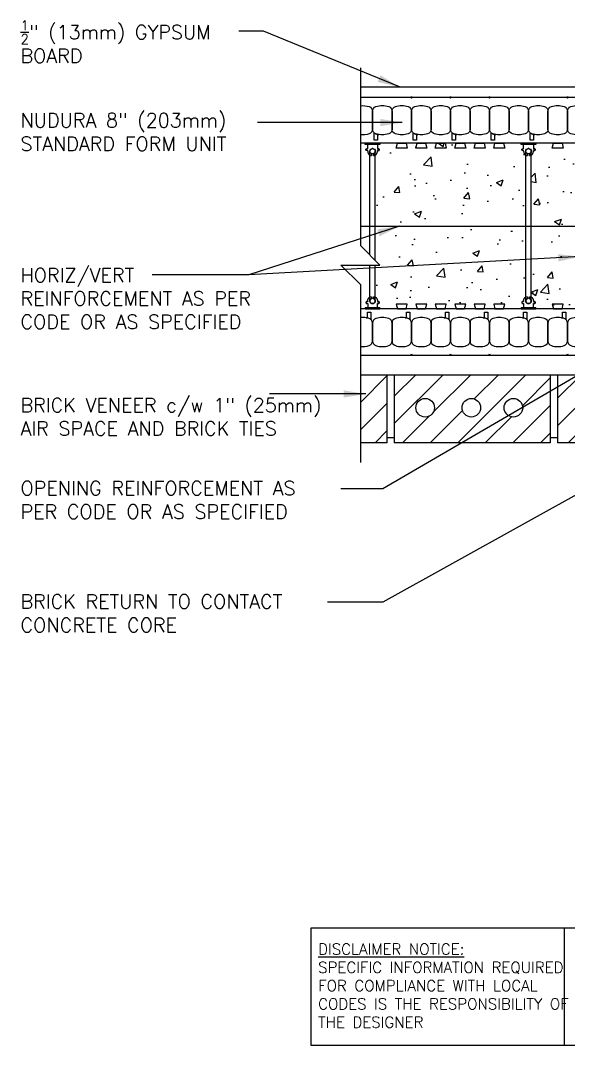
# Model space of a CAD drawing. Header units: inches. Extents: x 2870.9 to 2928.1, y 413.8 to 470.3.
# Drawn here: x 2870.9 to 2899, y 413.8 to 466.4 of the extents above; entities that cross this region are included whole.
import ezdxf

# ---------------------------------------------------------------- set-up
doc = ezdxf.new("R2010")
doc.units = ezdxf.units.IN
doc.header["$LTSCALE"] = 0.5
doc.header["$MEASUREMENT"] = 0
doc.layers.get('0').update_dxf_attribs({"linetype": 'CONTINUOUS'})
for name, color, linetype in [('HATCH', 12, 'CONTINUOUS'), ('LINE18', 9, 'CONTINUOUS'), ('line25', 2, 'CONTINUOUS'), ('LINE50', 5, 'CONTINUOUS'), ('LINE65', 3, 'CONTINUOUS'), ('LINE9', 9, 'CONTINUOUS'), ('TEXT', 4, 'CONTINUOUS')]:
    doc.layers.add(name, color=color, linetype=linetype)
doc.styles.add('DIM', font='romans.shx', dxfattribs={"width": 0.7})
doc.styles.get("Standard").update_dxf_attribs({"font": 'romans.shx'})
doc.dimstyles.new('ext_12', dxfattribs={"dimscale": 12, "dimtxt": 0.09375, "dimasz": 0.09375, "dimexe": 0.09375, "dimexo": 0.0625, "dimgap": 0.0625, "dimtad": 1, "dimdec": 1, "dimzin": 3, "dimdsep": 46, "dimlunit": 4, "dimtxsty": 'DIM', "dimcen": 0.09, "dimdle": 0.09375, "dimclrt": 4, "dimadec": 0, "dimazin": 0, "dimtfac": 1, "dimtdec": 1, "dimtmove": 2, "dimatfit": 3, "dimfxl": 0, "dimfrac": 2, "dimtolj": 1, "dimtzin": 0, "dimarcsym": 0})

# ---------------------------------------------------------------- blocks, each defined once
blk = doc.blocks.new('Connector')
blk.add_point((0.271, 0))
at = {"layer": 'LINE9'}
for p, q in [((0, 0.375), (0, -0.375)), ((0.062, -0.375), (0.062, 0.375)), ((0.281, 0.25), (0.062, 0.25))]:
    blk.add_line(p, q, dxfattribs=at)
for points, weights in [([(0.007, 0.375), (0.004, 0.375), (0, 0.375)], [1, 0.972587069138, 0.950305488115]), ([(0.327, 0.343), (0.308, 0.343), (0.281, 0.317), (0.281, 0.297)], [1, 0.85355339, 0.85355339, 1]), ([(0.328, 0.343), (0.327, 0.343), (0.327, 0.343)], [1, 0.70710678, 1]), ([(0.375, 0.297), (0.375, 0.317), (0.348, 0.343), (0.329, 0.343)], [1, 0.85355339, 0.85355339, 1]), ([(0.406, 0.25), (0.546, 0.25), (0.619, 0.131)], [0.958404415409, 0.794674173519, 0.864651571113]), ([(0.619, 0.052), (0.612, 0.049), (0.604, 0.049)], [0.83615024178, 0.892081430621, 1]), ([(0, -0.375), (0.004, -0.375), (0.007, -0.375)], [0.950305488115, 0.972587069138, 1]), ([(0.281, -0.297), (0.281, -0.317), (0.308, -0.343), (0.327, -0.343)], [1, 0.85355339, 0.85355339, 1]), ([(0.327, -0.343), (0.281, -0.343), (0.281, -0.297)], [1, 0.70710678, 1]), ([(0.329, -0.343), (0.348, -0.343), (0.375, -0.317), (0.375, -0.297)], [1, 0.85355339, 0.85355339, 1]), ([(0.375, -0.297), (0.375, -0.343), (0.329, -0.343)], [1, 0.70710678, 1]), ([(0.619, -0.131), (0.546, -0.25), (0.406, -0.25)], [0.864651574428, 0.794674169686, 0.958404415195]), ([(0.604, -0.049), (0.612, -0.049), (0.619, -0.052)], [1, 0.89208144177, 0.836150253337])]:
    blk.add_rational_spline(points, weights, degree=2, dxfattribs=at)
for points, degree in [([(0, 0.375), (0.002, 0.375), (0.005, 0.375), (0.007, 0.375)], 3), ([(0.007, 0.375), (0.021, 0.375), (0.051, 0.375), (0.062, 0.375), (0.062, 0.375)], 3), ([(0.281, 0.25), (0.281, 0.297)], 1), ([(0.327, 0.343), (0.327, 0.343), (0.328, 0.343), (0.328, 0.343)], 3), ([(0.328, 0.343), (0.329, 0.343), (0.329, 0.343), (0.329, 0.343)], 3), ([(0.375, 0.25), (0.375, 0.297)], 1), ([(0.406, 0.25), (0.375, 0.25)], 1), ([(0.604, 0.049), (0.532, 0.049)], 1), ([(0.604, 0.049), (0.609, 0.049), (0.614, 0.05), (0.619, 0.052)], 3), ([(0.619, 0.131), (0.619, 0.052)], 1), ([(0.007, -0.375), (0.005, -0.375), (0.002, -0.375), (0, -0.375)], 3), ([(0.062, -0.375), (0.062, -0.375), (0.051, -0.375), (0.021, -0.375), (0.007, -0.375)], 3), ([(0.062, -0.25), (0.281, -0.25)], 1), ([(0.281, -0.297), (0.281, -0.25)], 1), ([(0.281, -0.25), (0.281, -0.297)], 1), ([(0.328, -0.343), (0.328, -0.343), (0.327, -0.343), (0.327, -0.343)], 3), ([(0.329, -0.343), (0.329, -0.343), (0.329, -0.343), (0.328, -0.343)], 3), ([(0.375, -0.25), (0.375, -0.297)], 1), ([(0.375, -0.297), (0.375, -0.25)], 1), ([(0.406, -0.25), (0.375, -0.25)], 1), ([(0.532, -0.049), (0.604, -0.049)], 1), ([(0.604, -0.049), (0.58, -0.049), (0.556, -0.049), (0.532, -0.049)], 3), ([(0.619, -0.052), (0.614, -0.05), (0.609, -0.049), (0.604, -0.049)], 3), ([(0.619, -0.052), (0.619, -0.131)], 1)]:
    blk.add_open_spline(points, degree=degree, dxfattribs=at)
for points, weights, knots in [([(0.062, 0.375), (0.062, 0.375), (0.046, 0.375), (0.03, 0.375), (0.007, 0.375)], [0.868718858569, 0.861102746415, 1, 0.861102734288, 0.868718859898], [0, 0, 0, 0.5, 0.5, 1, 1, 1]), ([(0.532, 0.049), (0.472, 0.203), (0.333, 0.113), (0.157, 0), (0.333, -0.113), (0.472, -0.203), (0.532, -0.049)], [0.899508922286, 0.599718215298, 1, 0.54226024, 1, 0.599718224335, 0.899508908749], [0, 0, 0, 0.318112, 0.318112, 0.681888, 0.681888, 1, 1, 1]), ([(0.007, -0.375), (0.03, -0.375), (0.046, -0.375), (0.062, -0.375), (0.062, -0.375)], [0.868718859319, 0.861102739573, 1, 0.861102742958, 0.868718858948], [0, 0, 0, 0.5, 0.5, 1, 1, 1])]:
    blk.add_rational_spline(points, weights, degree=2, knots=knots, dxfattribs=at)
for points in [[(0.406, 0.25), (0.406, 0.25), (0.406, 0.25), (0.406, 0.25), (0.406, 0.25), (0.406, 0.25), (0.406, 0.25)], [(0.406, 0.25), (0.406, 0.25), (0.406, 0.25), (0.406, 0.25), (0.406, 0.25), (0.406, 0.25), (0.406, 0.25)], [(0.406, 0.25), (0.406, 0.25), (0.406, 0.25), (0.406, 0.25), (0.406, 0.25), (0.406, 0.25), (0.406, 0.25)], [(0.406, 0.25), (0.406, 0.25), (0.406, 0.25), (0.406, 0.25), (0.406, 0.25), (0.406, 0.25), (0.406, 0.25)], [(0.406, 0.25), (0.406, 0.25), (0.406, 0.25), (0.406, 0.25), (0.406, 0.25), (0.406, 0.25), (0.406, 0.25)], [(0.406, 0.25), (0.406, 0.25), (0.406, 0.25), (0.406, 0.25), (0.406, 0.25), (0.406, 0.25), (0.406, 0.25)], [(0.406, 0.25), (0.406, 0.25), (0.406, 0.25), (0.406, 0.25), (0.406, 0.25), (0.406, 0.25), (0.406, 0.25)], [(0.406, 0.25), (0.406, 0.25), (0.406, 0.25), (0.406, 0.25), (0.406, 0.25), (0.406, 0.25), (0.406, 0.25)], [(0.406, 0.25), (0.406, 0.25), (0.406, 0.25), (0.406, 0.25), (0.406, 0.25), (0.406, 0.25), (0.406, 0.25)], [(0.406, 0.25), (0.406, 0.25), (0.406, 0.25), (0.406, 0.25), (0.406, 0.25), (0.406, 0.25), (0.406, 0.25)], [(0.406, 0.25), (0.406, 0.25), (0.406, 0.25), (0.406, 0.25), (0.406, 0.25), (0.406, 0.25), (0.406, 0.25)], [(0.406, 0.25), (0.406, 0.25), (0.406, 0.25), (0.406, 0.25), (0.406, 0.25), (0.406, 0.25), (0.406, 0.25)], [(0.406, 0.25), (0.406, 0.25), (0.406, 0.25), (0.406, 0.25), (0.406, 0.25), (0.406, 0.25), (0.406, 0.25)], [(0.406, 0.25), (0.406, 0.25), (0.406, 0.25), (0.406, 0.25), (0.406, 0.25), (0.406, 0.25), (0.406, 0.25)], [(0.406, 0.25), (0.406, 0.25), (0.406, 0.25), (0.406, 0.25), (0.406, 0.25), (0.406, 0.25), (0.406, 0.25)], [(0.406, 0.25), (0.406, 0.25), (0.406, 0.25), (0.406, 0.25), (0.406, 0.25), (0.406, 0.25), (0.406, 0.25)], [(0.406, 0.25), (0.406, 0.25), (0.406, 0.25), (0.406, 0.25), (0.406, 0.25), (0.406, 0.25), (0.406, 0.25)], [(0.406, 0.25), (0.406, 0.25), (0.406, 0.25), (0.406, 0.25), (0.406, 0.25), (0.406, 0.25), (0.406, 0.25)], [(0.406, 0.25), (0.406, 0.25), (0.406, 0.25), (0.406, 0.25), (0.406, 0.25), (0.406, 0.25), (0.406, 0.25)], [(0.406, 0.25), (0.406, 0.25), (0.406, 0.25), (0.406, 0.25), (0.406, 0.25), (0.406, 0.25), (0.406, 0.25)], [(0.406, 0.25), (0.406, 0.25), (0.406, 0.25), (0.406, 0.25), (0.406, 0.25), (0.406, 0.25), (0.406, 0.25)], [(0.406, 0.25), (0.406, 0.25), (0.406, 0.25), (0.406, 0.25), (0.406, 0.25), (0.406, 0.25), (0.406, 0.25)], [(0.406, 0.25), (0.406, 0.25), (0.406, 0.25), (0.406, 0.25), (0.406, 0.25), (0.406, 0.25), (0.406, 0.25)], [(0.406, 0.25), (0.406, 0.25), (0.406, 0.25), (0.406, 0.25), (0.406, 0.25), (0.406, 0.25), (0.406, 0.25)], [(0.532, 0.049), (0.532, 0.049), (0.532, 0.049), (0.532, 0.049), (0.532, 0.049), (0.532, 0.049), (0.532, 0.049)], [(0.532, 0.049), (0.532, 0.049), (0.532, 0.049), (0.532, 0.049), (0.532, 0.049), (0.532, 0.049), (0.532, 0.049)], [(0.532, 0.049), (0.532, 0.049), (0.532, 0.049), (0.532, 0.049), (0.532, 0.049), (0.532, 0.049), (0.532, 0.049)], [(0.532, 0.049), (0.532, 0.049), (0.532, 0.049), (0.532, 0.049), (0.532, 0.049), (0.532, 0.049), (0.532, 0.049)], [(0.532, 0.049), (0.532, 0.049), (0.532, 0.049), (0.532, 0.049), (0.532, 0.049), (0.532, 0.049), (0.532, 0.049)], [(0.532, 0.049), (0.532, 0.049), (0.532, 0.049), (0.532, 0.049), (0.532, 0.049), (0.532, 0.049), (0.532, 0.049)], [(0.532, 0.049), (0.532, 0.049), (0.532, 0.049), (0.532, 0.049), (0.532, 0.049), (0.532, 0.049), (0.532, 0.049)], [(0.532, 0.049), (0.532, 0.049), (0.532, 0.049), (0.532, 0.049), (0.532, 0.049), (0.532, 0.049), (0.532, 0.049)], [(0.532, 0.049), (0.532, 0.049), (0.532, 0.049), (0.532, 0.049), (0.532, 0.049), (0.532, 0.049), (0.532, 0.049)], [(0.532, 0.049), (0.532, 0.049), (0.532, 0.049), (0.532, 0.049), (0.532, 0.049), (0.532, 0.049), (0.532, 0.049)], [(0.604, 0.049), (0.604, 0.049), (0.604, 0.049), (0.604, 0.049), (0.604, 0.049), (0.604, 0.049), (0.604, 0.049)], [(0.604, 0.049), (0.604, 0.049), (0.604, 0.049), (0.604, 0.049), (0.604, 0.049), (0.604, 0.049), (0.604, 0.049)], [(0.604, 0.049), (0.604, 0.049), (0.604, 0.049), (0.604, 0.049), (0.604, 0.049), (0.604, 0.049), (0.604, 0.049)], [(0.604, 0.049), (0.604, 0.049), (0.604, 0.049), (0.604, 0.049), (0.604, 0.049), (0.604, 0.049), (0.604, 0.049)], [(0.619, 0.131), (0.619, 0.131), (0.619, 0.131), (0.619, 0.131), (0.619, 0.131), (0.619, 0.131), (0.619, 0.131)], [(0.619, 0.131), (0.619, 0.131), (0.619, 0.131), (0.619, 0.131), (0.619, 0.131), (0.619, 0.131), (0.619, 0.131)], [(0.619, 0.131), (0.619, 0.131), (0.619, 0.131), (0.619, 0.131), (0.619, 0.131), (0.619, 0.131), (0.619, 0.131)], [(0.619, 0.131), (0.619, 0.131), (0.619, 0.131), (0.619, 0.131), (0.619, 0.131), (0.619, 0.131), (0.619, 0.131)], [(0.406, -0.25), (0.406, -0.25), (0.406, -0.25), (0.406, -0.25), (0.406, -0.25), (0.406, -0.25), (0.406, -0.25)], [(0.406, -0.25), (0.406, -0.25), (0.406, -0.25), (0.406, -0.25), (0.406, -0.25), (0.406, -0.25), (0.406, -0.25)], [(0.406, -0.25), (0.406, -0.25), (0.406, -0.25), (0.406, -0.25), (0.406, -0.25), (0.406, -0.25), (0.406, -0.25)], [(0.406, -0.25), (0.406, -0.25), (0.406, -0.25), (0.406, -0.25), (0.406, -0.25), (0.406, -0.25), (0.406, -0.25)], [(0.406, -0.25), (0.406, -0.25), (0.406, -0.25), (0.406, -0.25), (0.406, -0.25), (0.406, -0.25), (0.406, -0.25)], [(0.406, -0.25), (0.406, -0.25), (0.406, -0.25), (0.406, -0.25), (0.406, -0.25), (0.406, -0.25), (0.406, -0.25)], [(0.406, -0.25), (0.406, -0.25), (0.406, -0.25), (0.406, -0.25), (0.406, -0.25), (0.406, -0.25), (0.406, -0.25)], [(0.406, -0.25), (0.406, -0.25), (0.406, -0.25), (0.406, -0.25), (0.406, -0.25), (0.406, -0.25), (0.406, -0.25)], [(0.406, -0.25), (0.406, -0.25), (0.406, -0.25), (0.406, -0.25), (0.406, -0.25), (0.406, -0.25), (0.406, -0.25)], [(0.406, -0.25), (0.406, -0.25), (0.406, -0.25), (0.406, -0.25), (0.406, -0.25), (0.406, -0.25), (0.406, -0.25)], [(0.406, -0.25), (0.406, -0.25), (0.406, -0.25), (0.406, -0.25), (0.406, -0.25), (0.406, -0.25), (0.406, -0.25)], [(0.532, -0.049), (0.532, -0.049), (0.532, -0.049), (0.532, -0.049), (0.532, -0.049), (0.532, -0.049), (0.532, -0.049)], [(0.532, -0.049), (0.532, -0.049), (0.532, -0.049), (0.532, -0.049), (0.532, -0.049), (0.532, -0.049), (0.532, -0.049)], [(0.532, -0.049), (0.532, -0.049), (0.532, -0.049), (0.532, -0.049), (0.532, -0.049), (0.532, -0.049), (0.532, -0.049)], [(0.532, -0.049), (0.532, -0.049), (0.532, -0.049), (0.532, -0.049), (0.532, -0.049), (0.532, -0.049), (0.532, -0.049)], [(0.604, -0.049), (0.604, -0.049), (0.604, -0.049), (0.604, -0.049), (0.604, -0.049), (0.604, -0.049), (0.604, -0.049)], [(0.604, -0.049), (0.604, -0.049), (0.604, -0.049), (0.604, -0.049), (0.604, -0.049), (0.604, -0.049), (0.604, -0.049)], [(0.604, -0.049), (0.604, -0.049), (0.604, -0.049), (0.604, -0.049), (0.604, -0.049), (0.604, -0.049), (0.604, -0.049)], [(0.604, -0.049), (0.604, -0.049), (0.604, -0.049), (0.604, -0.049), (0.604, -0.049), (0.604, -0.049), (0.604, -0.049)], [(0.604, -0.049), (0.604, -0.049), (0.604, -0.049), (0.604, -0.049), (0.604, -0.049), (0.604, -0.049), (0.604, -0.049)], [(0.604, -0.049), (0.604, -0.049), (0.604, -0.049), (0.604, -0.049), (0.604, -0.049), (0.604, -0.049), (0.604, -0.049)], [(0.604, -0.049), (0.604, -0.049), (0.604, -0.049), (0.604, -0.049), (0.604, -0.049), (0.604, -0.049), (0.604, -0.049)], [(0.604, -0.049), (0.604, -0.049), (0.604, -0.049), (0.604, -0.049), (0.604, -0.049), (0.604, -0.049), (0.604, -0.049)], [(0.619, -0.131), (0.619, -0.131), (0.619, -0.131), (0.619, -0.131), (0.619, -0.131), (0.619, -0.131), (0.619, -0.131)], [(0.619, -0.131), (0.619, -0.131), (0.619, -0.131), (0.619, -0.131), (0.619, -0.131), (0.619, -0.131), (0.619, -0.131)], [(0.619, -0.131), (0.619, -0.131), (0.619, -0.131), (0.619, -0.131), (0.619, -0.131), (0.619, -0.131), (0.619, -0.131)], [(0.619, -0.131), (0.619, -0.131), (0.619, -0.131), (0.619, -0.131), (0.619, -0.131), (0.619, -0.131), (0.619, -0.131)]]:
    blk.add_open_spline(points, degree=3, knots=[0, 0, 0, 0, 1, 1, 1, 1, 1, 1, 1], dxfattribs=at)

msp = doc.modelspace()

# ---------------------------------------------------------------- hatches: boundary and pattern name
at = {"layer": 'HATCH'}
h = msp.add_hatch(dxfattribs=at)
h.set_pattern_fill('AR-CONC', color=256, scale=0.5)
h.set_pattern_definition([(50, (0, 0), (3.586301, -0.3137607), [0.375, -4.125]), (355, (0, 0), (-0.6937567, 3.7609607), [0.3, -3.3]), (100.45144, (0.299, -0.026), (2.8925442, 3.4472), [0.318701, -3.5057106]), (46.1842, (0, 1), (5.3362067, -0.8275964), [0.5625, -6.1875]), (96.63564, (0.4447, 0.931), (4.67331, 4.870593), [0.478052, -5.258569]), (351.18416, (0, 1), (4.67331, 4.870593), [0.45, -4.95]), (21, (0.5, 0.75), (2.9845353, -2.0130945), [0.375, -4.125]), (326, (0.5, 0.75), (1.2165767, 3.62575), [0.3, -3.3]), (71.45144, (0.7487, 0.5822), (4.201112, 1.6126558), [0.318701, -3.5057106]), (37.5, (0, 0), (0.0607993, 1.66446927), [0, -3.26, 0, -3.35, 0, -3.3125]), (7.5, (0, 0), (1.3153477, 1.9720586), [0, -1.91, 0, -3.185, 0, -1.2625]), (327.5, (-1.115, 0), (2.6691122, -0.11277436), [0, -1.25, 0, -3.9, 0, -5.175]), (317.5, (-1.615, 0), (2.9159308, 0.500525), [0, -1.625, 0, -2.59, 0, -3.675])])
h.paths.add_polyline_path([(2889.3251073, 460.1076087), (2896.5751088, 460.1076087), (2896.8094383, 459.4949906), (2896.8094383, 452.2202318), (2896.5751088, 451.6076138), (2889.3251073, 451.6076138), (2889.0906883, 452.2202926), (2889.0906883, 453.8575761), (2889.3251073, 453.8575761), (2889.0906883, 454.0945339), (2889.081137, 459.4887477)])
h.paths.add_polyline_path([(2897.3251073, 460.1076087), (2904.5751088, 460.1076087), (2904.8094383, 459.4949906), (2904.8094383, 452.2202318), (2904.5751088, 451.6076138), (2897.3251073, 451.6076138), (2897.0906883, 452.2202926), (2897.0906883, 453.8575761), (2897.0906883, 454.0945339), (2897.081137, 459.4887477)])
h.paths.add_polyline_path([(2905.3251073, 460.1076087), (2910.450108, 460.1076087), (2910.450108, 451.6076138), (2905.3251073, 451.6076138), (2905.0906883, 452.2202926), (2905.0906883, 453.8575761), (2905.0906883, 454.0945339), (2905.081137, 459.4887477)])
h = msp.add_hatch(dxfattribs=at)
h.set_pattern_fill('ANSI31', color=256, scale=8, style=0)
h.set_pattern_definition([(45, (2894.0854, 446.9117), (-0.70711, 0.70711), [])])
h.paths.add_polyline_path([(2889.6911175, 448.2325761), (2888.3276461, 448.2325761), (2888.3276461, 444.7325761), (2889.6911175, 444.7325761)])
edge = h.paths.add_edge_path()
edge.add_arc((2891.6477154, 446.5342049), 0.4765505, 0, 360)
edge = h.paths.add_edge_path()
edge.add_arc((2894.0168248, 446.5342049), 0.4765505, 0, 360)
edge = h.paths.add_edge_path()
edge.add_arc((2896.1767888, 446.5342049), 0.4765505, 0, 360)
h.paths.add_polyline_path([(2898.0661175, 448.2325761), (2890.0661175, 448.2325761), (2890.0661175, 444.7325761), (2898.0661175, 444.7325761)])
edge = h.paths.add_edge_path()
edge.add_arc((2900.0227154, 446.5342049), 0.4765505, 0, 360)
edge = h.paths.add_edge_path()
edge.add_arc((2902.3918248, 446.5342049), 0.4765505, 0, 360)
edge = h.paths.add_edge_path()
edge.add_arc((2904.5517888, 446.5342049), 0.4765505, 0, 360)
h.paths.add_polyline_path([(2906.4411175, 448.2325761), (2898.4411175, 448.2325761), (2898.4411175, 444.7325761), (2906.4411175, 444.7325761)])

# ---------------------------------------------------------------- linework, layer by layer
msp.add_circle((2896.9500633, 452.0136112), 0.140625)
at = {"layer": 'LINE18', "flags": 128}
msp.add_lwpolyline([(2910.950108, 452.9825979), (2910.950108, 462.9825761), (2888.3276461, 462.9825761)], dxfattribs=at)
at = {"layer": 'line25'}
for p, q in [((2910.450108, 460.1075761), (2888.3276461, 460.1075761)), ((2908.950108, 451.6075761), (2888.3276461, 451.6075761)), ((2888.3276461, 448.2325761), (2906.8161175, 448.2325761)), ((2889.6911175, 448.2325761), (2889.6911175, 444.7325761)), ((2890.0661175, 448.2325761), (2890.0661175, 444.7325761)), ((2890.0661175, 448.2325761), (2890.0661175, 444.7325761)), ((2898.0661175, 448.2325761), (2898.0661175, 444.7325761)), ((2898.4411175, 448.2325761), (2898.4411175, 444.7325761)), ((2898.4411175, 448.2325761), (2898.4411175, 444.7325761)), ((2889.6911175, 444.7325761), (2888.3276461, 444.7325761)), ((2890.0661175, 444.9825761), (2889.6911175, 444.9825761)), ((2898.0661175, 444.7325761), (2890.0661175, 444.7325761)), ((2898.4411175, 444.9825761), (2898.0661175, 444.9825761)), ((2906.4411175, 444.7325761), (2898.4411175, 444.7325761))]:
    msp.add_line(p, q, dxfattribs=at)
for points in [[(2890.668942, 460.1075761), (2890.731274, 459.8575761), (2890.168942, 459.8575761), (2890.231274, 460.1075761)], [(2891.668942, 460.1075761), (2891.731274, 459.8575761), (2891.168942, 459.8575761), (2891.231274, 460.1075761)], [(2892.668942, 460.1075761), (2892.731274, 459.8575761), (2892.168942, 459.8575761), (2892.231274, 460.1075761)], [(2893.668942, 460.1075761), (2893.731274, 459.8575761), (2893.168942, 459.8575761), (2893.231274, 460.1075761)], [(2894.668942, 460.1075761), (2894.731274, 459.8575761), (2894.168942, 459.8575761), (2894.231274, 460.1075761)], [(2895.668942, 460.1075761), (2895.731274, 459.8575761), (2895.168942, 459.8575761), (2895.231274, 460.1075761)], [(2898.668942, 460.1075761), (2898.731274, 459.8575761), (2898.168942, 459.8575761), (2898.231274, 460.1075761)], [(2890.668942, 451.6075761), (2890.731274, 451.8575761), (2890.168942, 451.8575761), (2890.231274, 451.6075761)], [(2891.668942, 451.6075761), (2891.731274, 451.8575761), (2891.168942, 451.8575761), (2891.231274, 451.6075761)], [(2892.668942, 451.6075761), (2892.731274, 451.8575761), (2892.168942, 451.8575761), (2892.231274, 451.6075761)], [(2893.668942, 451.6075761), (2893.731274, 451.8575761), (2893.168942, 451.8575761), (2893.231274, 451.6075761)], [(2894.668942, 451.6075761), (2894.731274, 451.8575761), (2894.168942, 451.8575761), (2894.231274, 451.6075761)], [(2895.668942, 451.6075761), (2895.731274, 451.8575761), (2895.168942, 451.8575761), (2895.231274, 451.6075761)], [(2898.668942, 451.6075761), (2898.731274, 451.8575761), (2898.168942, 451.8575761), (2898.231274, 451.6075761)]]:
    msp.add_lwpolyline(points, close=True, dxfattribs=at)
for centre in [(2891.6477154, 446.5342049), (2894.0168248, 446.5342049), (2896.1767888, 446.5342049)]:
    msp.add_circle(centre, 0.4765505, dxfattribs=at)
at = {"layer": 'LINE50'}
for p, q in [((2888.3276461, 462.4825761), (2910.450108, 462.4825761)), ((2888.3276461, 449.2325761), (2906.4411175, 449.2325761))]:
    msp.add_line(p, q, dxfattribs=at)
at = {"layer": 'LINE65', "flags": 128}
msp.add_lwpolyline([(2888.3276461, 455.8576112), (2908.8942543, 455.8576112)], dxfattribs=at)
at = {"layer": 'LINE9'}
for p, q in [((2888.3276461, 463.9825761), (2888.3276461, 454.8575761)), ((2888.8094383, 454.3757839), (2888.8094383, 459.7016112)), ((2889.0906883, 454.0945339), (2889.0906883, 459.7016112)), ((2896.8094383, 452.0136112), (2896.8094383, 459.7016112)), ((2897.0906883, 452.0136112), (2897.0906883, 459.7016112)), ((2889.3276461, 453.8575761), (2888.3276461, 454.8575761)), ((2887.3276461, 453.8575761), (2888.3276461, 452.8575761)), ((2887.3276461, 453.8575761), (2889.3276461, 453.8575761)), ((2888.8094383, 452.0136112), (2888.8094383, 453.8575761)), ((2889.0906883, 452.0136112), (2889.0906883, 453.8575761)), ((2888.3276461, 452.8575761), (2888.3276461, 443.7325761))]:
    msp.add_line(p, q, dxfattribs=at)
for points in [[(2890.918858, 462.4825761), (2890.950108, 462.4180913), (2890.981358, 462.4825761)], [(2892.918858, 462.4825761), (2892.950108, 462.4180913), (2892.981358, 462.4825761)], [(2894.918858, 462.4825761), (2894.950108, 462.4180913), (2894.981358, 462.4825761)], [(2898.918858, 462.4825761), (2898.950108, 462.4180913), (2898.981358, 462.4825761)], [(2890.918858, 449.2325761), (2890.950108, 449.2970609), (2890.981358, 449.2325761)], [(2892.918858, 449.2325761), (2892.950108, 449.2970609), (2892.981358, 449.2325761)], [(2894.918858, 449.2325761), (2894.950108, 449.2970609), (2894.981358, 449.2325761)], [(2898.918858, 449.2325761), (2898.950108, 449.2970609), (2898.981358, 449.2325761)]]:
    msp.add_lwpolyline(points, close=True, dxfattribs=at)
for points in [[(2888.3276461, 462.0379951, -0.1074814742), (2888.7770311, 461.9935299, -0.3253046293), (2888.950108, 461.7556584), (2888.950108, 460.8344938, -0.3253046293), (2888.7770311, 460.5966223, -0.1074814742), (2888.3276461, 460.5521571, -0.1074814742)], [(2888.3276461, 449.6771571, 0.1074814742), (2888.7770311, 449.7216223, 0.3253046293), (2888.950108, 449.9594938), (2888.950108, 450.8806584, 0.3253046293), (2888.7770311, 451.1185299, 0.1074814742), (2888.3276461, 451.1629951, 0.1074814742)]]:
    msp.add_lwpolyline(points, format="xyb", dxfattribs=at)
for points in [[(2889.7770311, 460.5966223, -0.1576707808), (2889.123185, 460.5966223, -0.3253046293), (2888.950108, 460.8344938), (2888.950108, 461.7556584, -0.3253046293), (2889.123185, 461.9935299, -0.1576707808), (2889.7770311, 461.9935299, -0.3253046293), (2889.950108, 461.7556584), (2889.950108, 460.8344938, -0.3253046293)], [(2890.7770311, 460.5966223, -0.1576707808), (2890.123185, 460.5966223, -0.3253046293), (2889.950108, 460.8344938), (2889.950108, 461.7556584, -0.3253046293), (2890.123185, 461.9935299, -0.1576707808), (2890.7770311, 461.9935299, -0.3253046293), (2890.950108, 461.7556584), (2890.950108, 460.8344938, -0.3253046293)], [(2891.7770311, 460.5966223, -0.1576707808), (2891.123185, 460.5966223, -0.3253046293), (2890.950108, 460.8344938), (2890.950108, 461.7556584, -0.3253046293), (2891.123185, 461.9935299, -0.1576707808), (2891.7770311, 461.9935299, -0.3253046293), (2891.950108, 461.7556584), (2891.950108, 460.8344938, -0.3253046293)], [(2892.7770311, 460.5966223, -0.1576707808), (2892.123185, 460.5966223, -0.3253046293), (2891.950108, 460.8344938), (2891.950108, 461.7556584, -0.3253046293), (2892.123185, 461.9935299, -0.1576707808), (2892.7770311, 461.9935299, -0.3253046293), (2892.950108, 461.7556584), (2892.950108, 460.8344938, -0.3253046293)], [(2893.7770311, 460.5966223, -0.1576707808), (2893.123185, 460.5966223, -0.3253046293), (2892.950108, 460.8344938), (2892.950108, 461.7556584, -0.3253046293), (2893.123185, 461.9935299, -0.1576707808), (2893.7770311, 461.9935299, -0.3253046293), (2893.950108, 461.7556584), (2893.950108, 460.8344938, -0.3253046293)], [(2894.7770311, 460.5966223, -0.1576707808), (2894.123185, 460.5966223, -0.3253046293), (2893.950108, 460.8344938), (2893.950108, 461.7556584, -0.3253046293), (2894.123185, 461.9935299, -0.1576707808), (2894.7770311, 461.9935299, -0.3253046293), (2894.950108, 461.7556584), (2894.950108, 460.8344938, -0.3253046293)], [(2895.7770311, 460.5966223, -0.1576707808), (2895.123185, 460.5966223, -0.3253046293), (2894.950108, 460.8344938), (2894.950108, 461.7556584, -0.3253046293), (2895.123185, 461.9935299, -0.1576707808), (2895.7770311, 461.9935299, -0.3253046293), (2895.950108, 461.7556584), (2895.950108, 460.8344938, -0.3253046293)], [(2896.7770311, 460.5966223, -0.1576707808), (2896.123185, 460.5966223, -0.3253046293), (2895.950108, 460.8344938), (2895.950108, 461.7556584, -0.3253046293), (2896.123185, 461.9935299, -0.1576707808), (2896.7770311, 461.9935299, -0.3253046293), (2896.950108, 461.7556584), (2896.950108, 460.8344938, -0.3253046293)], [(2897.7770311, 460.5966223, -0.1576707808), (2897.123185, 460.5966223, -0.3253046293), (2896.950108, 460.8344938), (2896.950108, 461.7556584, -0.3253046293), (2897.123185, 461.9935299, -0.1576707808), (2897.7770311, 461.9935299, -0.3253046293), (2897.950108, 461.7556584), (2897.950108, 460.8344938, -0.3253046293)], [(2898.7770311, 460.5966223, -0.1576707808), (2898.123185, 460.5966223, -0.3253046293), (2897.950108, 460.8344938), (2897.950108, 461.7556584, -0.3253046293), (2898.123185, 461.9935299, -0.1576707808), (2898.7770311, 461.9935299, -0.3253046293), (2898.950108, 461.7556584), (2898.950108, 460.8344938, -0.3253046293)], [(2899.7770311, 460.5966223, -0.1576707808), (2899.123185, 460.5966223, -0.3253046293), (2898.950108, 460.8344938), (2898.950108, 461.7556584, -0.3253046293), (2899.123185, 461.9935299, -0.1576707808), (2899.7770311, 461.9935299, -0.3253046293), (2899.950108, 461.7556584), (2899.950108, 460.8344938, -0.3253046293)], [(2889.123185, 460.5966223, 0.0372666955), (2889.2768804, 460.5592925, 0.463035607), (2889.2041905, 460.4976288), (2889.2041905, 460.2760304), (2889.0333588, 460.2760304), (2889.0333588, 460.6221238, 0.189002358), (2889.0167086, 460.6645978, 0.1284073578)], [(2891.123185, 460.5966223, 0.0372666955), (2891.2768804, 460.5592925, 0.463035607), (2891.2041905, 460.4976288), (2891.2041905, 460.2760304), (2891.0333588, 460.2760304), (2891.0333588, 460.6221238, 0.189002358), (2891.0167086, 460.6645978, 0.1284073578)], [(2893.123185, 460.5966223, 0.0372666955), (2893.2768804, 460.5592925, 0.463035607), (2893.2041905, 460.4976288), (2893.2041905, 460.2760304), (2893.0333588, 460.2760304), (2893.0333588, 460.6221238, 0.189002358), (2893.0167086, 460.6645978, 0.1284073578)], [(2895.123185, 460.5966223, 0.0372666955), (2895.2768804, 460.5592925, 0.463035607), (2895.2041905, 460.4976288), (2895.2041905, 460.2760304), (2895.0333588, 460.2760304), (2895.0333588, 460.6221238, 0.189002358), (2895.0167086, 460.6645978, 0.1284073578)], [(2897.123185, 460.5966223, 0.0372666955), (2897.2768804, 460.5592925, 0.463035607), (2897.2041905, 460.4976288), (2897.2041905, 460.2760304), (2897.0333588, 460.2760304), (2897.0333588, 460.6221238, 0.189002358), (2897.0167086, 460.6645978, 0.1284073578)], [(2888.7770311, 451.1185299, 0.0372666955), (2888.6233357, 451.1558596, 0.463035607), (2888.6960256, 451.2175234), (2888.6960256, 451.4391217), (2888.8668573, 451.4391217), (2888.8668573, 451.0930284, 0.189002358), (2888.8835074, 451.0505544, 0.1284073578)], [(2890.7770311, 451.1185299, 0.0372666955), (2890.6233357, 451.1558596, 0.463035607), (2890.6960256, 451.2175234), (2890.6960256, 451.4391217), (2890.8668573, 451.4391217), (2890.8668573, 451.0930284, 0.189002358), (2890.8835074, 451.0505544, 0.1284073578)], [(2892.7770311, 451.1185299, 0.0372666955), (2892.6233357, 451.1558596, 0.463035607), (2892.6960256, 451.2175234), (2892.6960256, 451.4391217), (2892.8668573, 451.4391217), (2892.8668573, 451.0930284, 0.189002358), (2892.8835074, 451.0505544, 0.1284073578)], [(2894.7770311, 451.1185299, 0.0372666955), (2894.6233357, 451.1558596, 0.463035607), (2894.6960256, 451.2175234), (2894.6960256, 451.4391217), (2894.8668573, 451.4391217), (2894.8668573, 451.0930284, 0.189002358), (2894.8835074, 451.0505544, 0.1284073578)], [(2896.7770311, 451.1185299, 0.0372666955), (2896.6233357, 451.1558596, 0.463035607), (2896.6960256, 451.2175234), (2896.6960256, 451.4391217), (2896.8668573, 451.4391217), (2896.8668573, 451.0930284, 0.189002358), (2896.8835074, 451.0505544, 0.1284073578)], [(2898.7770311, 451.1185299, 0.0372666955), (2898.6233357, 451.1558596, 0.463035607), (2898.6960256, 451.2175234), (2898.6960256, 451.4391217), (2898.8668573, 451.4391217), (2898.8668573, 451.0930284, 0.189002358), (2898.8835074, 451.0505544, 0.1284073578)], [(2889.7770311, 451.1185299, 0.1576707808), (2889.123185, 451.1185299, 0.3253046293), (2888.950108, 450.8806584), (2888.950108, 449.9594938, 0.3253046293), (2889.123185, 449.7216223, 0.1576707808), (2889.7770311, 449.7216223, 0.3253046293), (2889.950108, 449.9594938), (2889.950108, 450.8806584, 0.3253046293)], [(2890.7770311, 451.1185299, 0.1576707808), (2890.123185, 451.1185299, 0.3253046293), (2889.950108, 450.8806584), (2889.950108, 449.9594938, 0.3253046293), (2890.123185, 449.7216223, 0.1576707808), (2890.7770311, 449.7216223, 0.3253046293), (2890.950108, 449.9594938), (2890.950108, 450.8806584, 0.3253046293)], [(2891.7770311, 451.1185299, 0.1576707808), (2891.123185, 451.1185299, 0.3253046293), (2890.950108, 450.8806584), (2890.950108, 449.9594938, 0.3253046293), (2891.123185, 449.7216223, 0.1576707808), (2891.7770311, 449.7216223, 0.3253046293), (2891.950108, 449.9594938), (2891.950108, 450.8806584, 0.3253046293)], [(2892.7770311, 451.1185299, 0.1576707808), (2892.123185, 451.1185299, 0.3253046293), (2891.950108, 450.8806584), (2891.950108, 449.9594938, 0.3253046293), (2892.123185, 449.7216223, 0.1576707808), (2892.7770311, 449.7216223, 0.3253046293), (2892.950108, 449.9594938), (2892.950108, 450.8806584, 0.3253046293)], [(2893.7770311, 451.1185299, 0.1576707808), (2893.123185, 451.1185299, 0.3253046293), (2892.950108, 450.8806584), (2892.950108, 449.9594938, 0.3253046293), (2893.123185, 449.7216223, 0.1576707808), (2893.7770311, 449.7216223, 0.3253046293), (2893.950108, 449.9594938), (2893.950108, 450.8806584, 0.3253046293)], [(2894.7770311, 451.1185299, 0.1576707808), (2894.123185, 451.1185299, 0.3253046293), (2893.950108, 450.8806584), (2893.950108, 449.9594938, 0.3253046293), (2894.123185, 449.7216223, 0.1576707808), (2894.7770311, 449.7216223, 0.3253046293), (2894.950108, 449.9594938), (2894.950108, 450.8806584, 0.3253046293)], [(2895.7770311, 451.1185299, 0.1576707808), (2895.123185, 451.1185299, 0.3253046293), (2894.950108, 450.8806584), (2894.950108, 449.9594938, 0.3253046293), (2895.123185, 449.7216223, 0.1576707808), (2895.7770311, 449.7216223, 0.3253046293), (2895.950108, 449.9594938), (2895.950108, 450.8806584, 0.3253046293)], [(2896.7770311, 451.1185299, 0.1576707808), (2896.123185, 451.1185299, 0.3253046293), (2895.950108, 450.8806584), (2895.950108, 449.9594938, 0.3253046293), (2896.123185, 449.7216223, 0.1576707808), (2896.7770311, 449.7216223, 0.3253046293), (2896.950108, 449.9594938), (2896.950108, 450.8806584, 0.3253046293)], [(2897.7770311, 451.1185299, 0.1576707808), (2897.123185, 451.1185299, 0.3253046293), (2896.950108, 450.8806584), (2896.950108, 449.9594938, 0.3253046293), (2897.123185, 449.7216223, 0.1576707808), (2897.7770311, 449.7216223, 0.3253046293), (2897.950108, 449.9594938), (2897.950108, 450.8806584, 0.3253046293)], [(2898.7770311, 451.1185299, 0.1576707808), (2898.123185, 451.1185299, 0.3253046293), (2897.950108, 450.8806584), (2897.950108, 449.9594938, 0.3253046293), (2898.123185, 449.7216223, 0.1576707808), (2898.7770311, 449.7216223, 0.3253046293), (2898.950108, 449.9594938), (2898.950108, 450.8806584, 0.3253046293)], [(2899.7770311, 451.1185299, 0.1576707808), (2899.123185, 451.1185299, 0.3253046293), (2898.950108, 450.8806584), (2898.950108, 449.9594938, 0.3253046293), (2899.123185, 449.7216223, 0.1576707808), (2899.7770311, 449.7216223, 0.3253046293), (2899.950108, 449.9594938), (2899.950108, 450.8806584, 0.3253046293)]]:
    msp.add_lwpolyline(points, format="xyb", close=True, dxfattribs=at)
for centre in [(2888.9500633, 459.7016112), (2896.9500633, 459.7016112), (2888.9500633, 452.0136112)]:
    msp.add_circle(centre, 0.140625, dxfattribs=at)
at = {"layer": 'TEXT'}
msp.add_lwpolyline([(2885.7936221, 419.8360002), (2898.7771279, 419.8360002), (2898.7771279, 413.797958), (2885.7936221, 413.797958)], close=True, dxfattribs=at)
msp.add_lwpolyline([(2898.7771279, 419.8360002), (2916.4376603, 419.8360002), (2916.4376603, 413.797958), (2898.7771279, 413.797958)], dxfattribs=at)

# ---------------------------------------------------------------- block references
at = {"xscale": -1, "rotation": 90}
for p in [(2888.950108, 460.1075761), (2896.950108, 460.1075761)]:
    msp.add_blockref('Connector', p, dxfattribs=at)
at = {"rotation": 90}
for p in [(2888.950108, 451.6076463), (2896.950108, 451.6076463)]:
    msp.add_blockref('Connector', p, dxfattribs=at)

# ---------------------------------------------------------------- texts
at = {"layer": 'TEXT', "attachment_point": 4}
for s, insert, char_height, width in [('\\A1;{\\H0.70008x;\\S1/2;\\H1.429x;" (13mm) GYPSUM\\PBOARD}', (2870.8910685, 465.327355), 0.72, 17.176884001), ('\\A1;{\\H1.0004x;NUDURA 8" (203mm) STANDARD FORM UNIT}', (2870.8910685, 460.6881736), 0.72, 17.176884001), ('\\A1;{\\H1.0004x;HORIZ/VERT REINFORCEMENT AS PER CODE OR AS SPECIFIED}', (2870.8910685, 452.1409846), 0.72, 14.940344242), ('\\A1;{\\H1.0004x;BRICK VENEER c/w 1" (25mm) AIR SPACE AND BRICK TIES}', (2870.8910685, 446.0697132), 0.72, 17.176884001), ('\\A1;{\\H1.0004x;OPENING REINFORCEMENT AS PER CODE OR AS SPECIFIED}', (2870.8910685, 441.8005463), 0.72, 17.176884001), ('\\A1;{\\H1.0004x;BRICK RETURN TO CONTACT CONCRETE CORE}', (2870.8910685, 435.9823497), 0.72, 17.176884001), ('{\\LDISCLAIMER NOTICE:}\\PSPECIFIC INFORMATION REQUIRED FOR COMPLIANCE WITH LOCAL CODES IS THE RESPONSIBILITY OF THE DESIGNER', (2886.1605695, 416.8699108), 0.5625, 14.00235015)]:
    msp.add_mtext(s, dxfattribs=dict(at, insert=insert, char_height=char_height, width=width))

# ---------------------------------------------------------------- leaders
at = {"layer": 'TEXT'}
for points in [[(2890.3276461, 463.0033232), (2883.353419, 465.8589466), (2882.0972828, 465.8589466)], [(2890.4760055, 461.1741122), (2884.5264332, 461.1741122), (2883.0417107, 461.1741122)], [(2890.3276461, 455.8576112), (2882.6073941, 453.3630243)], [(2899.5973192, 454.2925368), (2882.6073941, 453.3630243), (2877.6499971, 453.3630243)], [(2908.762608, 453.6250036), (2889.4821847, 442.3807752), (2887.327895, 442.3807752)], [(2888.5968424, 447.242762), (2883.6555269, 447.242762)], [(2908.5986722, 447.1742446), (2889.4821847, 436.5625786), (2886.6322815, 436.5625786)]]:
    msp.add_leader(points, dimstyle='ext_12', override={"dimgap": 0.0625, "dimtad": 0}, dxfattribs=at)

doc.saveas('drawing.dxf')
